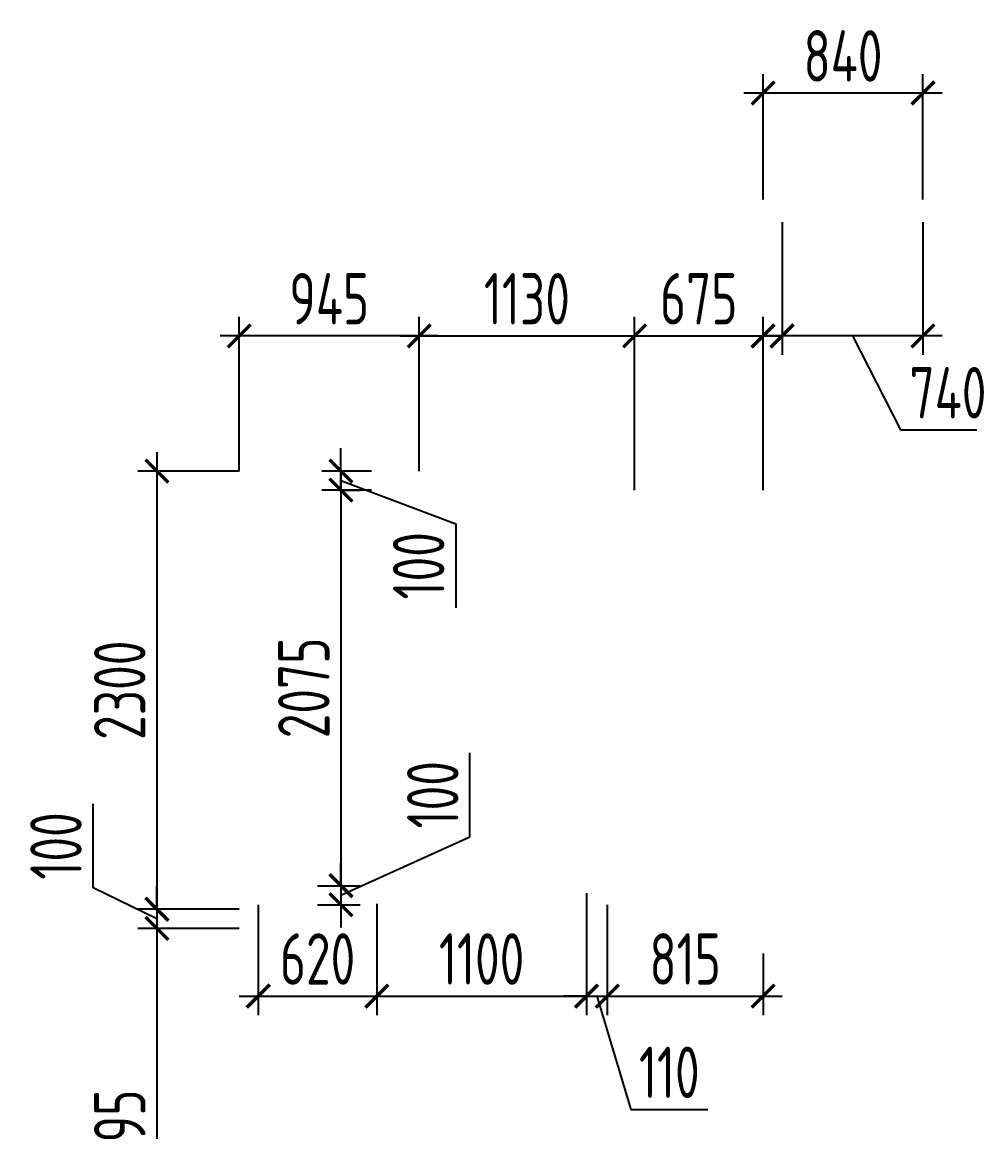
# Model space of a CAD drawing. Header units: millimetres. Extents: x -350007 to 535970, y -888 to 133718.
# Drawn here: x -205162 to -200188, y 113626 to 119451 of the extents above; entities that cross this region are included whole.
import ezdxf

# ---------------------------------------------------------------- set-up
doc = ezdxf.new("R2010")
doc.units = ezdxf.units.MM
doc.layers.add('АР_Размеры нов.', color=15, linetype='Continuous', lineweight=0)
doc.styles.add('ISOCPEUR', font='isocpeur.ttf', dxfattribs={"width": 0.7})
doc.dimstyles.new('R_100', dxfattribs={"dimtxt": 270, "dimasz": 120, "dimexe": 100, "dimexo": 0, "dimgap": 60, "dimtad": 1, "dimdec": 0, "dimrnd": 5, "dimzin": 0, "dimdsep": 46, "dimtxsty": 'ISOCPEUR', "dimblk": 'ARCHTICK', "dimcen": 0, "dimdle": 100, "dimclrd": 256, "dimclre": 256, "dimclrt": 256, "dimadec": 0, "dimazin": 0, "dimtfac": 2, "dimtdec": 0, "dimtofl": 0, "dimtmove": 1, "dimatfit": 3, "dimfxl": 1, "dimtvp": 3, "dimtolj": 1, "dimtzin": 0, "dimarcsym": 0})

# ---------------------------------------------------------------- blocks, each defined once
blk = doc.blocks.new('_ArchTick')
at = {"color": 0, "linetype": 'ByBlock', "const_width": 0.15}
blk.add_lwpolyline([(-0.5, -0.5), (0.5, 0.5)], dxfattribs=at)
blk = doc.blocks.new('*D2640')
at = {"layer": 'АР_Размеры нов.', "lineweight": -2, "ltscale": 100, "transparency": 16777216}
for p, q in [((-202200.3, 114877.8), (-202200.3, 114238)), ((-203300.3, 114822.4), (-203300.3, 114238)), ((-203400.3, 114338), (-202100.3, 114338))]:
    blk.add_line(p, q, dxfattribs=at)
at = {"layer": 'АР_Размеры нов.', "lineweight": -2, "ltscale": 100, "transparency": 16777216, "xscale": 120, "yscale": 120, "zscale": 120, "rotation": 180}
blk.add_blockref('_ArchTick', (-203300.3, 114338), dxfattribs=at)
at = {"layer": 'АР_Размеры нов.', "lineweight": -2, "ltscale": 100, "transparency": 16777216, "xscale": 120, "yscale": 120, "zscale": 120}
blk.add_blockref('_ArchTick', (-202200.3, 114338), dxfattribs=at)
at = {"layer": 'АР_Размеры нов.', "ltscale": 100, "transparency": 16777216, "insert": (-202750.3, 114533), "char_height": 270, "attachment_point": 5, "style": 'ISOCPEUR'}
blk.add_mtext('\\A1;1100', dxfattribs=at)
blk = doc.blocks.new('*D2642')
at = {"layer": 'АР_Размеры нов.', "lineweight": -2, "ltscale": 100, "transparency": 16777216}
for p, q in [((-203077.8, 117094.3), (-203077.8, 117903.8)), ((-201947.8, 117114.3), (-201947.8, 117903.8)), ((-203177.8, 117803.8), (-201847.8, 117803.8))]:
    blk.add_line(p, q, dxfattribs=at)
at = {"layer": 'АР_Размеры нов.', "lineweight": -2, "ltscale": 100, "transparency": 16777216, "xscale": 120, "yscale": 120, "zscale": 120, "rotation": 180}
blk.add_blockref('_ArchTick', (-203077.8, 117803.8), dxfattribs=at)
at = {"layer": 'АР_Размеры нов.', "lineweight": -2, "ltscale": 100, "transparency": 16777216, "xscale": 120, "yscale": 120, "zscale": 120}
blk.add_blockref('_ArchTick', (-201947.8, 117803.8), dxfattribs=at)
at = {"layer": 'АР_Размеры нов.', "ltscale": 100, "transparency": 16777216, "insert": (-202512.8, 117998.8), "char_height": 270, "attachment_point": 5, "style": 'ISOCPEUR'}
blk.add_mtext('\\A1;1130', dxfattribs=at)
blk = doc.blocks.new('*D2779')
at = {"layer": 'АР_Размеры нов.', "lineweight": -2, "ltscale": 100, "transparency": 16777216}
for p, q in [((-201947.8, 116994.2), (-201947.8, 117903.8)), ((-201273.4, 116994.2), (-201273.4, 117903.8)), ((-202047.8, 117803.8), (-201173.4, 117803.8))]:
    blk.add_line(p, q, dxfattribs=at)
at = {"layer": 'АР_Размеры нов.', "lineweight": -2, "ltscale": 100, "transparency": 16777216, "xscale": 120, "yscale": 120, "zscale": 120, "rotation": 180}
blk.add_blockref('_ArchTick', (-201947.8, 117803.8), dxfattribs=at)
at = {"layer": 'АР_Размеры нов.', "lineweight": -2, "ltscale": 100, "transparency": 16777216, "xscale": 120, "yscale": 120, "zscale": 120}
blk.add_blockref('_ArchTick', (-201273.4, 117803.8), dxfattribs=at)
at = {"layer": 'АР_Размеры нов.', "ltscale": 100, "transparency": 16777216, "insert": (-201610.6, 117998.8), "char_height": 270, "attachment_point": 5, "style": 'ISOCPEUR'}
blk.add_mtext('\\A1;675', dxfattribs=at)
blk = doc.blocks.new('*D2780')
at = {"layer": 'АР_Размеры нов.', "lineweight": -2, "ltscale": 100, "transparency": 16777216}
for p, q in [((-203922.7, 114817.8), (-203922.7, 114238)), ((-203300.3, 114817.8), (-203300.3, 114238)), ((-204022.7, 114338), (-203200.3, 114338))]:
    blk.add_line(p, q, dxfattribs=at)
at = {"layer": 'АР_Размеры нов.', "lineweight": -2, "ltscale": 100, "transparency": 16777216, "xscale": 120, "yscale": 120, "zscale": 120, "rotation": 180}
blk.add_blockref('_ArchTick', (-203922.7, 114338), dxfattribs=at)
at = {"layer": 'АР_Размеры нов.', "lineweight": -2, "ltscale": 100, "transparency": 16777216, "xscale": 120, "yscale": 120, "zscale": 120}
blk.add_blockref('_ArchTick', (-203300.3, 114338), dxfattribs=at)
at = {"layer": 'АР_Размеры нов.', "ltscale": 100, "transparency": 16777216, "insert": (-203611.5, 114533), "char_height": 270, "attachment_point": 5, "style": 'ISOCPEUR'}
blk.add_mtext('\\A1;620', dxfattribs=at)
blk = doc.blocks.new('*D3138')
at = {"layer": 'АР_Размеры нов.', "lineweight": -2, "ltscale": 500, "transparency": 16777216}
for p, q in [((-201173.6, 118400.7), (-201173.6, 117704)), ((-200433.9, 118400.7), (-200433.9, 117704)), ((-200333.9, 117804), (-201273.6, 117804)), ((-200803.8, 117804), (-200551.9, 117310.7)), ((-200551.9, 117310.7), (-200053.9, 117310.7))]:
    blk.add_line(p, q, dxfattribs=at)
at = {"layer": 'АР_Размеры нов.', "lineweight": -2, "ltscale": 500, "transparency": 16777216, "xscale": 120, "yscale": 120, "zscale": 120, "rotation": 180}
blk.add_blockref('_ArchTick', (-201173.6, 117804), dxfattribs=at)
at = {"layer": 'АР_Размеры нов.', "lineweight": -2, "ltscale": 500, "transparency": 16777216, "xscale": 120, "yscale": 120, "zscale": 120}
blk.add_blockref('_ArchTick', (-200433.9, 117804), dxfattribs=at)
at = {"layer": 'АР_Размеры нов.', "lineweight": 13, "ltscale": 500, "transparency": 16777216, "insert": (-200302.9, 117505.7), "char_height": 270, "attachment_point": 5, "style": 'ISOCPEUR'}
blk.add_mtext('\\A1;740', dxfattribs=at)
blk = doc.blocks.new('*D3139')
at = {"layer": 'АР_Размеры нов.', "lineweight": -2, "ltscale": 500, "transparency": 16777216}
for p, q in [((-204022.7, 117094.3), (-204022.7, 117903.8)), ((-203077.8, 117094.3), (-203077.8, 117903.8)), ((-202977.8, 117803.8), (-204122.7, 117803.8))]:
    blk.add_line(p, q, dxfattribs=at)
at = {"layer": 'АР_Размеры нов.', "lineweight": -2, "ltscale": 500, "transparency": 16777216, "xscale": 120, "yscale": 120, "zscale": 120, "rotation": 180}
blk.add_blockref('_ArchTick', (-204022.7, 117803.8), dxfattribs=at)
at = {"layer": 'АР_Размеры нов.', "lineweight": -2, "ltscale": 500, "transparency": 16777216, "xscale": 120, "yscale": 120, "zscale": 120}
blk.add_blockref('_ArchTick', (-203077.8, 117803.8), dxfattribs=at)
at = {"layer": 'АР_Размеры нов.', "lineweight": 13, "ltscale": 500, "transparency": 16777216, "insert": (-203550.3, 117998.8), "char_height": 270, "attachment_point": 5, "style": 'ISOCPEUR'}
blk.add_mtext('\\A1;945', dxfattribs=at)
blk = doc.blocks.new('*D3140')
at = {"layer": 'АР_Размеры нов.', "lineweight": -2, "ltscale": 500, "transparency": 16777216}
for p, q in [((-203488.7, 117094.3), (-203488.7, 114817.8)), ((-203500.3, 116994.3), (-203388.7, 116994.3)), ((-203500.3, 114917.8), (-203388.7, 114917.8))]:
    blk.add_line(p, q, dxfattribs=at)
at = {"layer": 'АР_Размеры нов.', "lineweight": -2, "ltscale": 500, "transparency": 16777216, "xscale": 120, "yscale": 120, "zscale": 120}
for p, rotation in [((-203488.7, 116994.3), 90), ((-203488.7, 114917.8), 270)]:
    blk.add_blockref('_ArchTick', p, dxfattribs=dict(at, rotation=rotation))
at = {"layer": 'АР_Размеры нов.', "lineweight": 13, "ltscale": 500, "transparency": 16777216, "insert": (-203683.7, 115956.1), "char_height": 270, "attachment_point": 5, "rotation": 90, "style": 'ISOCPEUR'}
blk.add_mtext('\\A1;2075', dxfattribs=at)
blk = doc.blocks.new('*D3141')
at = {"layer": 'АР_Размеры нов.', "lineweight": -2, "ltscale": 500, "transparency": 16777216}
for p, q in [((-203488.7, 117094.3), (-203488.7, 117214.3)), ((-203328.5, 117094.3), (-203588.7, 117094.3)), ((-203488.7, 116994.3), (-203488.7, 117094.3)), ((-203488.7, 117044.3), (-202886, 116817.7)), ((-203328.5, 116994.3), (-203588.7, 116994.3)), ((-203488.7, 116994.3), (-203488.7, 116874.3)), ((-202886, 116817.7), (-202886, 116376.4))]:
    blk.add_line(p, q, dxfattribs=at)
at = {"layer": 'АР_Размеры нов.', "lineweight": -2, "ltscale": 500, "transparency": 16777216, "xscale": 120, "yscale": 120, "zscale": 120}
for p, rotation in [((-203488.7, 117094.3), 270), ((-203488.7, 116994.3), 90)]:
    blk.add_blockref('_ArchTick', p, dxfattribs=dict(at, rotation=rotation))
at = {"layer": 'АР_Размеры нов.', "lineweight": 13, "ltscale": 500, "transparency": 16777216, "insert": (-203081, 116597), "char_height": 270, "attachment_point": 5, "rotation": 90, "style": 'ISOCPEUR'}
blk.add_mtext('\\A1;100', dxfattribs=at)
blk = doc.blocks.new('*D3142')
at = {"layer": 'АР_Размеры нов.', "lineweight": -2, "ltscale": 500, "transparency": 16777216}
for p, q in [((-202811.9, 115174.5), (-202811.9, 115615.8)), ((-203488.7, 114867.8), (-202811.9, 115174.5)), ((-203488.7, 114917.8), (-203488.7, 115037.8)), ((-203611.5, 114917.8), (-203388.7, 114917.8)), ((-203488.7, 114917.8), (-203488.7, 114817.8)), ((-203611.5, 114817.8), (-203388.7, 114817.8)), ((-203488.7, 114817.8), (-203488.7, 114697.8))]:
    blk.add_line(p, q, dxfattribs=at)
at = {"layer": 'АР_Размеры нов.', "lineweight": -2, "ltscale": 500, "transparency": 16777216, "xscale": 120, "yscale": 120, "zscale": 120}
for p, rotation in [((-203488.7, 114917.8), 270), ((-203488.7, 114817.8), 90)]:
    blk.add_blockref('_ArchTick', p, dxfattribs=dict(at, rotation=rotation))
at = {"layer": 'АР_Размеры нов.', "lineweight": 13, "ltscale": 500, "transparency": 16777216, "insert": (-203006.9, 115395.1), "char_height": 270, "attachment_point": 5, "rotation": 90, "style": 'ISOCPEUR'}
blk.add_mtext('\\A1;100', dxfattribs=at)
blk = doc.blocks.new('*D3143')
at = {"layer": 'АР_Размеры нов.', "lineweight": -2, "ltscale": 500, "transparency": 16777216}
for p, q in [((-202200.3, 114877.8), (-202200.3, 114238)), ((-202090.8, 114817.8), (-202090.8, 114238)), ((-202200.3, 114338), (-202320.3, 114338)), ((-202200.3, 114338), (-202090.8, 114338)), ((-202145.5, 114338), (-201967, 113743)), ((-202090.8, 114338), (-201970.8, 114338)), ((-201967, 113743), (-201563.5, 113743))]:
    blk.add_line(p, q, dxfattribs=at)
at = {"layer": 'АР_Размеры нов.', "lineweight": -2, "ltscale": 500, "transparency": 16777216, "xscale": 120, "yscale": 120, "zscale": 120}
blk.add_blockref('_ArchTick', (-202200.3, 114338), dxfattribs=at)
at = {"layer": 'АР_Размеры нов.', "lineweight": -2, "ltscale": 500, "transparency": 16777216, "xscale": 120, "yscale": 120, "zscale": 120, "rotation": 180}
blk.add_blockref('_ArchTick', (-202090.8, 114338), dxfattribs=at)
at = {"layer": 'АР_Размеры нов.', "lineweight": 13, "ltscale": 500, "transparency": 16777216, "insert": (-201765.3, 113938), "char_height": 270, "attachment_point": 5, "style": 'ISOCPEUR'}
blk.add_mtext('\\A1;110', dxfattribs=at)
blk = doc.blocks.new('*D3144')
at = {"layer": 'АР_Размеры нов.', "lineweight": -2, "ltscale": 500, "transparency": 16777216}
for p, q in [((-202090.8, 114817.8), (-202090.8, 114238)), ((-201273.4, 114561.9), (-201273.4, 114238)), ((-202190.8, 114338), (-201173.4, 114338))]:
    blk.add_line(p, q, dxfattribs=at)
at = {"layer": 'АР_Размеры нов.', "lineweight": -2, "ltscale": 500, "transparency": 16777216, "xscale": 120, "yscale": 120, "zscale": 120, "rotation": 180}
blk.add_blockref('_ArchTick', (-202090.8, 114338), dxfattribs=at)
at = {"layer": 'АР_Размеры нов.', "lineweight": -2, "ltscale": 500, "transparency": 16777216, "xscale": 120, "yscale": 120, "zscale": 120}
blk.add_blockref('_ArchTick', (-201273.4, 114338), dxfattribs=at)
at = {"layer": 'АР_Размеры нов.', "lineweight": 13, "ltscale": 500, "transparency": 16777216, "insert": (-201682.1, 114533), "char_height": 270, "attachment_point": 5, "style": 'ISOCPEUR'}
blk.add_mtext('\\A1;815', dxfattribs=at)
blk = doc.blocks.new('*D3145')
at = {"layer": 'АР_Размеры нов.', "lineweight": -2, "ltscale": 500, "transparency": 16777216}
for p, q in [((-204454.9, 117194.3), (-204454.9, 114693.8)), ((-204022.7, 117094.3), (-204554.9, 117094.3)), ((-204022.7, 114793.8), (-204554.9, 114793.8))]:
    blk.add_line(p, q, dxfattribs=at)
at = {"layer": 'АР_Размеры нов.', "lineweight": -2, "ltscale": 500, "transparency": 16777216, "xscale": 120, "yscale": 120, "zscale": 120}
for p, rotation in [((-204454.9, 117094.3), 90), ((-204454.9, 114793.8), 270)]:
    blk.add_blockref('_ArchTick', p, dxfattribs=dict(at, rotation=rotation))
at = {"layer": 'АР_Размеры нов.', "lineweight": 13, "ltscale": 500, "transparency": 16777216, "insert": (-204649.9, 115944), "char_height": 270, "attachment_point": 5, "rotation": 90, "style": 'ISOCPEUR'}
blk.add_mtext('\\A1;2300', dxfattribs=at)
blk = doc.blocks.new('*D3146')
at = {"layer": 'АР_Размеры нов.', "lineweight": -2, "ltscale": 500, "transparency": 16777216}
for p, q in [((-204789.7, 114905.8), (-204789.7, 115347.1)), ((-204454.9, 114743.8), (-204789.7, 114905.8)), ((-204454.9, 114793.8), (-204454.9, 114913.8)), ((-204022.7, 114793.8), (-204554.9, 114793.8)), ((-204454.9, 114793.8), (-204454.9, 114693.8)), ((-204022.7, 114693.8), (-204554.9, 114693.8)), ((-204454.9, 114693.8), (-204454.9, 114573.8))]:
    blk.add_line(p, q, dxfattribs=at)
at = {"layer": 'АР_Размеры нов.', "lineweight": -2, "ltscale": 500, "transparency": 16777216, "xscale": 120, "yscale": 120, "zscale": 120}
for p, rotation in [((-204454.9, 114793.8), 270), ((-204454.9, 114693.8), 90)]:
    blk.add_blockref('_ArchTick', p, dxfattribs=dict(at, rotation=rotation))
at = {"layer": 'АР_Размеры нов.', "lineweight": 13, "ltscale": 500, "transparency": 16777216, "insert": (-204984.7, 115126.5), "char_height": 270, "attachment_point": 5, "rotation": 90, "style": 'ISOCPEUR'}
blk.add_mtext('\\A1;100', dxfattribs=at)
blk = doc.blocks.new('*D3147')
at = {"layer": 'АР_Размеры нов.', "lineweight": -2, "ltscale": 500, "transparency": 16777216}
for p, q in [((-204454.9, 114793.8), (-204454.9, 112400.4)), ((-204022.7, 114693.8), (-204554.9, 114693.8)), ((-204022.7, 112500.4), (-204554.9, 112500.4))]:
    blk.add_line(p, q, dxfattribs=at)
at = {"layer": 'АР_Размеры нов.', "lineweight": -2, "ltscale": 500, "transparency": 16777216, "xscale": 120, "yscale": 120, "zscale": 120}
for p, rotation in [((-204454.9, 114693.8), 90), ((-204454.9, 112500.4), 270)]:
    blk.add_blockref('_ArchTick', p, dxfattribs=dict(at, rotation=rotation))
at = {"layer": 'АР_Размеры нов.', "lineweight": 13, "ltscale": 500, "transparency": 16777216, "insert": (-204649.9, 113597.1), "char_height": 270, "attachment_point": 5, "rotation": 90, "style": 'ISOCPEUR'}
blk.add_mtext('\\A1;2195', dxfattribs=at)
blk = doc.blocks.new('*D3245')
at = {"layer": 'АР_Размеры нов.', "lineweight": -2, "ltscale": 500, "transparency": 16777216}
for p, q in [((-201273.4, 118520.6), (-201273.4, 119178.5)), ((-200433.9, 118520.7), (-200433.9, 119178.5)), ((-200333.9, 119078.5), (-201373.4, 119078.5))]:
    blk.add_line(p, q, dxfattribs=at)
at = {"layer": 'АР_Размеры нов.', "lineweight": -2, "ltscale": 500, "transparency": 16777216, "xscale": 120, "yscale": 120, "zscale": 120, "rotation": 180}
blk.add_blockref('_ArchTick', (-201273.4, 119078.5), dxfattribs=at)
at = {"layer": 'АР_Размеры нов.', "lineweight": -2, "ltscale": 500, "transparency": 16777216, "xscale": 120, "yscale": 120, "zscale": 120}
blk.add_blockref('_ArchTick', (-200433.9, 119078.5), dxfattribs=at)
at = {"layer": 'АР_Размеры нов.', "lineweight": 13, "ltscale": 500, "transparency": 16777216, "insert": (-200853.7, 119273.5), "char_height": 270, "attachment_point": 5, "style": 'ISOCPEUR'}
blk.add_mtext('\\A1;840', dxfattribs=at)

msp = doc.modelspace()

# ---------------------------------------------------------------- dimensions: what is measured, and where the dimension line sits
at = {"layer": 'АР_Размеры нов.', "lineweight": 13, "ltscale": 500}
for base, p1, p2, override, picture, middle in [((-201273.3922, 119078.5169), (-200433.9197, 118520.6825), (-201273.3922, 118520.6498), {"dimpost": '\\X'}, '*D3245', (-200853.6559, 119273.5169)), ((-204022.7, 117803.8), (-203077.8, 117094.3), (-204022.7, 117094.3), {"dimpost": '\\X', "dimfxl": 2.5, "dimarcsym": 1}, '*D3139', (-203550.3, 117998.8)), ((-202090.8007, 114338.0151), (-202200.2751, 114877.8453, 0), (-202090.8007, 114817.8448, 0), {"dimpost": '\\X', "dimfxl": 2.5, "dimarcsym": 1}, '*D3143', (-201907.0379, 113938.0151)), ((-201273.4, 114338), (-202090.8, 114817.8, 0), (-201273.4, 114561.9), {"dimpost": '\\X', "dimfxl": 2.5, "dimarcsym": 1}, '*D3144', (-201682.1, 114533))]:
    dim = msp.add_linear_dim(base=base, p1=p1, p2=p2, dimstyle='R_100', override=override, dxfattribs=at)
    dim.commit()
    dim.dimension.update_dxf_attribs({"geometry": picture, "text_midpoint": middle})
dim = msp.add_linear_dim(base=(-201173.6, 117804), p1=(-200433.9, 118400.7), p2=(-201173.6, 118400.7), dimstyle='R_100', override={"dimpost": '\\X'}, dxfattribs=at)
dim.commit()
dim.dimension.update_dxf_attribs({"geometry": '*D3138', "text_midpoint": (-200491.9, 117310.7), "dimtype": 160})
at = {"layer": 'АР_Размеры нов.', "ltscale": 100}
for base, p1, p2, picture, middle in [((-201947.8, 117803.8), (-203077.8, 117094.3), (-201947.8, 117114.3), '*D2642', (-202512.8, 117998.8)), ((-201273.4, 117803.8), (-201947.8, 116994.2), (-201273.4, 116994.2), '*D2779', (-201610.6, 117998.8)), ((-202200.3, 114338), (-203300.3, 114822.4, 0), (-202200.3, 114877.8, 0), '*D2640', (-202750.3, 114533)), ((-203300.3, 114338), (-203922.7, 114817.8, 0), (-203300.3, 114817.8, 0), '*D2780', (-203611.5, 114533))]:
    dim = msp.add_linear_dim(base=base, p1=p1, p2=p2, dimstyle='R_100', override={"dimpost": '\\X', "dimfxl": 2.5, "dimarcsym": 1}, dxfattribs=at)
    dim.commit()
    dim.dimension.update_dxf_attribs({"geometry": picture, "text_midpoint": middle})
at = {"layer": 'АР_Размеры нов.', "lineweight": 13, "ltscale": 500}
for base, p1, p2, picture, middle in [((-203488.7, 117094.3), (-203328.5, 116994.3), (-203328.5, 117094.3), '*D3141', (-202886, 116757.7)), ((-203488.7, 114817.8), (-203611.5, 114917.8, 0), (-203611.5, 114817.8, 0), '*D3142', (-202811.9, 115234.5)), ((-204454.9, 114693.8), (-204022.7, 114793.8), (-204022.7, 114693.8), '*D3146', (-204789.7, 114965.8))]:
    dim = msp.add_linear_dim(base=base, p1=p1, p2=p2, angle=90, dimstyle='R_100', override={"dimpost": '\\X'}, dxfattribs=at)
    dim.commit()
    dim.dimension.update_dxf_attribs({"geometry": picture, "text_midpoint": middle, "dimtype": 160})
for base, p1, p2, picture, middle in [((-204454.8633, 114793.7791), (-204022.7342, 117094.2609), (-204022.7342, 114793.7791), '*D3145', (-204649.8633, 115944.02)), ((-203488.6815, 114917.8449), (-203500.2846, 116994.2807), (-203500.2842, 114917.8449, 0), '*D3140', (-203683.6815, 115956.0628)), ((-204454.9, 112500.4), (-204022.7, 114693.8), (-204022.7, 112500.4), '*D3147', (-204649.9, 113597.1))]:
    dim = msp.add_linear_dim(base=base, p1=p1, p2=p2, angle=90, dimstyle='R_100', override={"dimpost": '\\X'}, dxfattribs=at)
    dim.commit()
    dim.dimension.update_dxf_attribs({"geometry": picture, "text_midpoint": middle})

doc.saveas('drawing.dxf')
